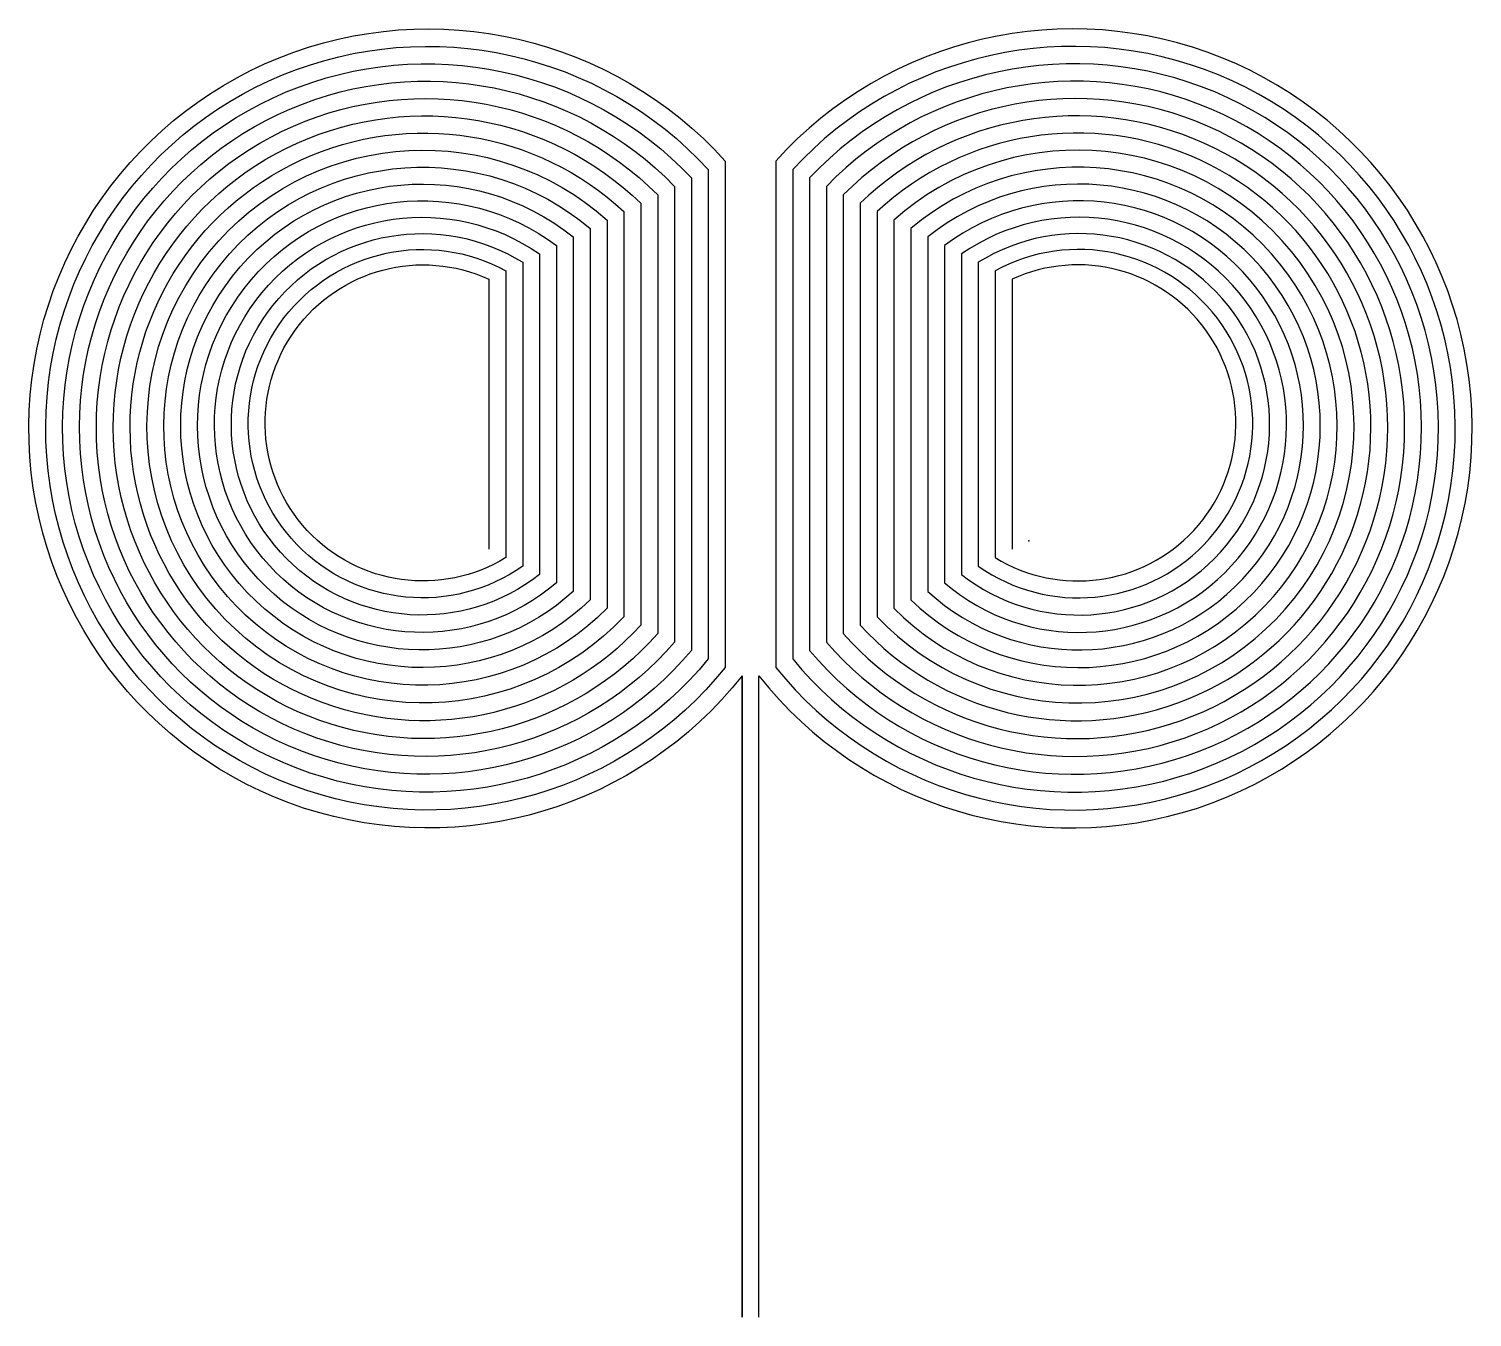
# Model space of a CAD drawing. Header units: millimetres. Extents: x -47.4 to 21, y -36.8 to 24.3.
import ezdxf

# ---------------------------------------------------------------- set-up
doc = ezdxf.new("R2010")
doc.units = ezdxf.units.MM

msp = doc.modelspace()

# ---------------------------------------------------------------- linework, layer by layer
for points in [[(-13.6, -6.4), (-13.6, -36.8), (-13.6, -6.4, -2.737856), (-14.4, 18), (-14.4, -6, -2.69507), (-15.2, 17.6), (-15.2, -5.6, -2.64928), (-16, 17.2), (-16, -5.2, -2.600159), (-16.8, 16.8), (-16.8, -4.8, -2.547328), (-17.6, 16.4), (-17.6, -4.4, -2.490353), (-18.4, 16), (-18.4, -4, -2.428723), (-19.2, 15.6), (-19.2, -3.6, -2.361845), (-20, 15.2), (-20, -3.2, -2.289016), (-20.8, 14.8), (-20.8, -2.8, -2.209407), (-21.6, 14.4), (-21.6, -2.4, -2.12202), (-22.4, 14), (-22.4, -2, -2.025658), (-23.2, 13.6), (-23.2, -1.6, -1.918858), (-24, 13.2), (-24, -1.2, -1.799823), (-24.8, 12.8), (-24.8, -0.8, -1.666315), (-25.6, 12.4), (-25.6, -0.4)], [(-12.8, -36.8), (-12.8, -36.4), (-12.8, -6.4, 2.737856), (-12, 18), (-12, -6, 2.69507), (-11.2, 17.6), (-11.2, -5.6, 2.64928), (-10.4, 17.2), (-10.4, -5.2, 2.600159), (-9.6, 16.8), (-9.6, -4.8, 2.547328), (-8.8, 16.4), (-8.8, -4.4, 2.490353), (-8, 16), (-8, -4, 2.428723), (-7.2, 15.6), (-7.2, -3.6, 2.361845), (-6.4, 15.2), (-6.4, -3.2, 2.289016), (-5.6, 14.8), (-5.6, -2.8, 2.209407), (-4.8, 14.4), (-4.8, -2.4, 2.12202), (-4, 14), (-4, -2, 2.025658), (-3.2, 13.6), (-3.2, -1.6, 1.918858), (-2.4, 13.2), (-2.4, -1.2, 1.799823), (-1.6, 12.8), (-1.6, -0.8, 1.666315), (-0.8, 12.4), (-0.8, -0.4)]]:
    msp.add_lwpolyline(points, format="xyb")
msp.add_point((0, 0))

doc.saveas('drawing.dxf')
